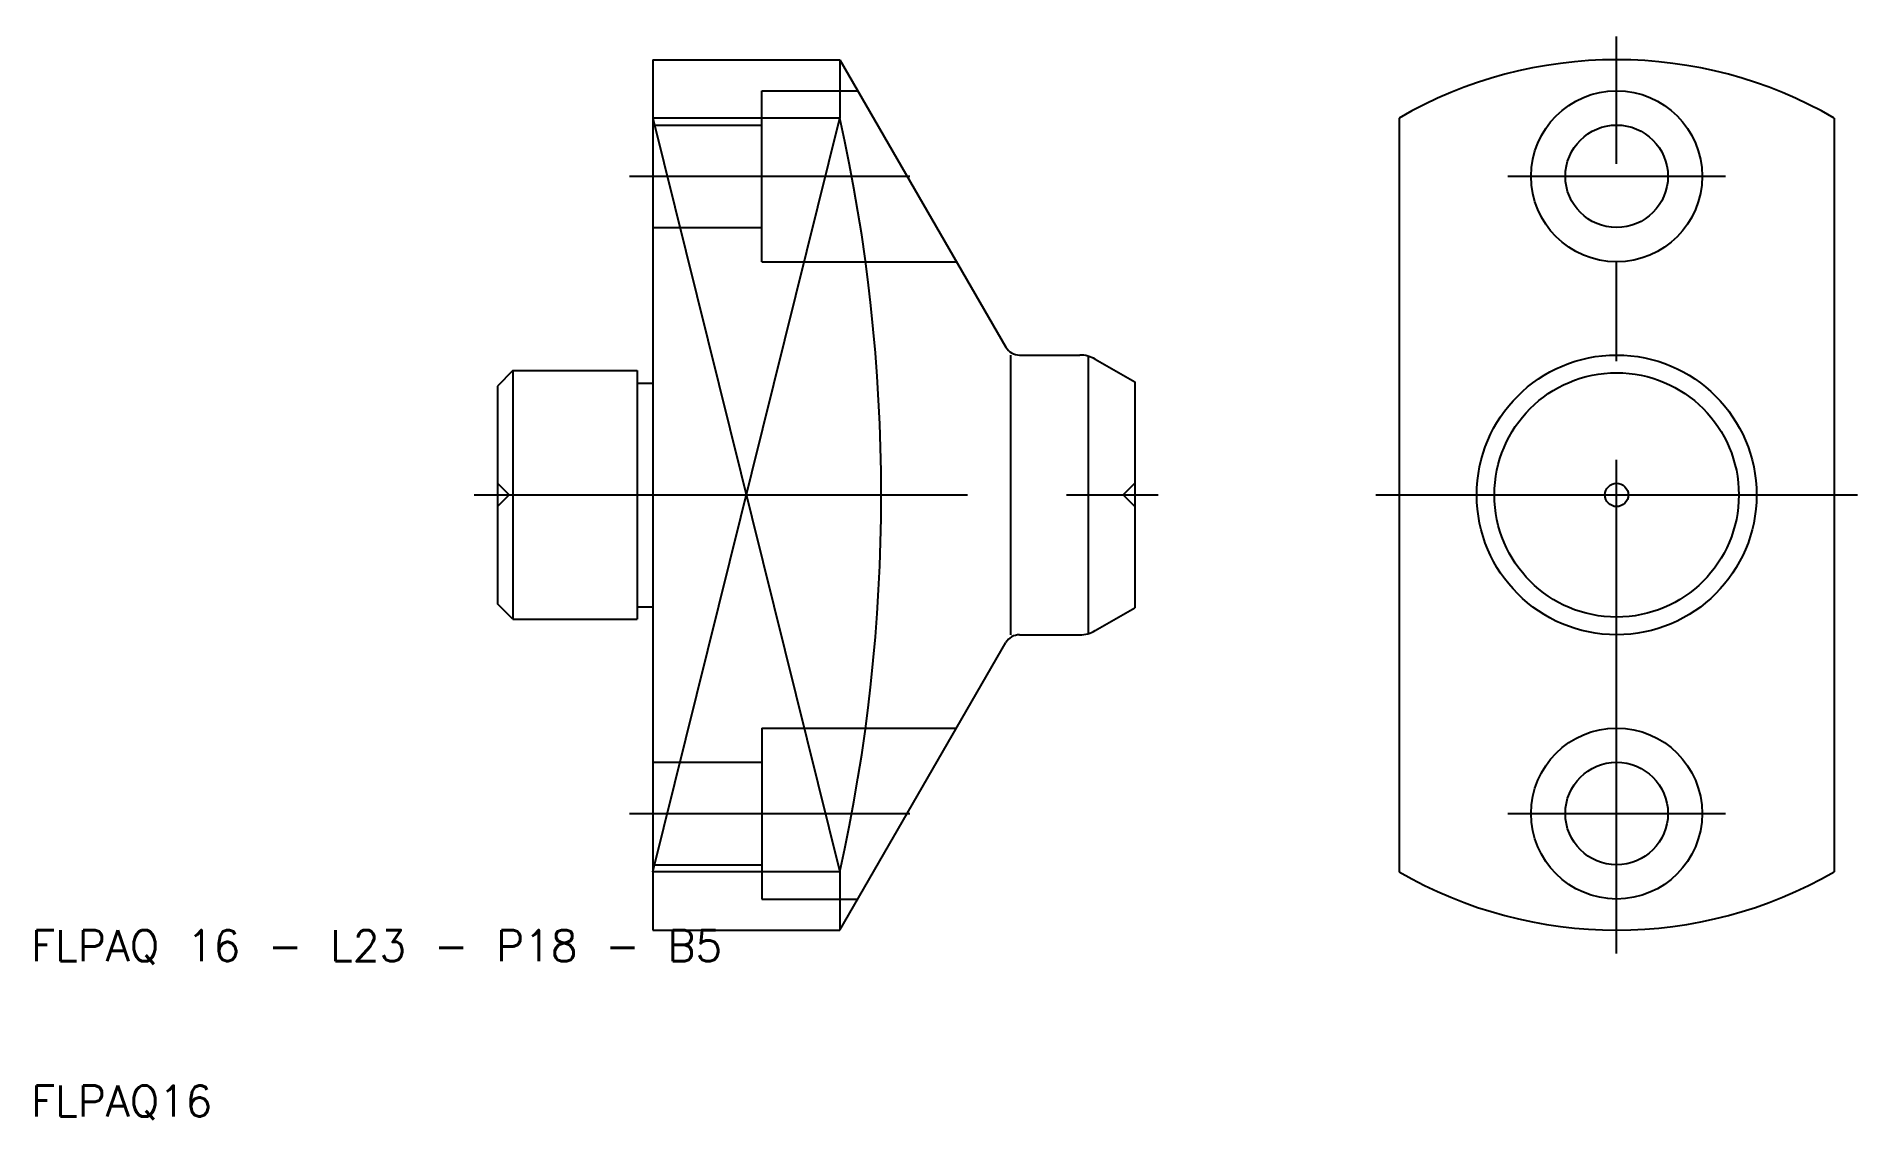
# Model space of a CAD drawing. Extents: x 10 to 127, y 10 to 80.
import ezdxf

# ---------------------------------------------------------------- set-up
doc = ezdxf.new("R2010")
doc.units = 0
doc.linetypes.add('CENTER', pattern=[50.8, 31.75, -6.35, 6.35, -6.35])
doc.linetypes.add('DASHED', pattern=[19.05, 12.7, -6.35])
doc.layers.get('0').update_dxf_attribs({"linetype": 'CONTINUOUS'})
doc.layers.add('5', color=7, linetype='CONTINUOUS')
doc.layers.add('CENTER', color=1, linetype='CENTER')
doc.styles.get("Standard").update_dxf_attribs({"font": 'txt.shx'})

msp = doc.modelspace()

# ---------------------------------------------------------------- linework, layer by layer
for p, q in [((50, 78), (62.03, 78)), ((50, 78), (50, 57.2)), ((62.03, 78), (62.03, 74.25)), ((62.03, 78), (72.71, 59.5)), ((98, 74.25), (98, 25.75)), ((126, 74.25), (126, 25.75)), ((73, 59), (73, 41)), ((73.58, 59), (77.46, 59)), ((78, 58.93), (78, 41.07)), ((78.46, 58.73), (81, 57.27)), ((41, 58), (40, 57)), ((41, 58), (41, 42)), ((41, 58), (49, 58)), ((49, 58), (49, 57.2)), ((40, 57), (40, 43)), ((49, 57.2), (49, 42.8)), ((49, 57.2), (50, 57.2)), ((50, 57.2), (50, 42.8)), ((81, 57.27), (81, 42.73)), ((41, 42), (40, 43)), ((49, 42.8), (49, 42)), ((49, 42.8), (50, 42.8)), ((50, 42.8), (50, 22)), ((78.46, 41.27), (81, 42.73)), ((41, 42), (49, 42)), ((62.03, 22), (72.71, 40.5)), ((73.58, 41), (77.46, 41)), ((62.03, 25.75), (62.03, 22)), ((50, 22), (62.03, 22))]:
    msp.add_line(p, q)
at = {"color": 3, "linetype": 'DASHED'}
for p, q in [((57, 76), (63.19, 76)), ((57, 65), (57, 76)), ((50, 73.8), (57, 73.8)), ((50, 67.2), (57, 67.2)), ((57, 65), (69.54, 65)), ((40, 50.75), (40.75, 50)), ((81, 50.75), (80.25, 50)), ((40.75, 50), (40, 49.25)), ((80.25, 50), (81, 49.25)), ((57, 35), (69.54, 35)), ((57, 35), (57, 24)), ((50, 32.8), (57, 32.8)), ((50, 26.2), (57, 26.2)), ((57, 24), (63.19, 24))]:
    msp.add_line(p, q, dxfattribs=at)
at = {"color": 3}
for p, q in [((50, 25.75), (62.03, 74.25)), ((50, 74.25), (62.03, 25.75))]:
    msp.add_line(p, q, dxfattribs=at)
for centre, radius in [((112, 70.5), 5.5), ((112, 70.5), 3.3), ((112, 50), 9), ((112, 50), 7.86), ((112, 50), 0.75), ((112, 29.5), 5.5), ((112, 29.5), 3.3)]:
    msp.add_circle(centre, radius)
for centre, radius, start, end in [((112, 50), 28, 60, 120), ((73.58, 60), 1, 210, 270), ((77.46, 57), 2, 60, 90), ((77.46, 43), 2, 270, 300), ((73.58, 40), 1, 90, 150), ((112, 50), 28, 240, 300)]:
    msp.add_arc(centre, radius, start, end)
at = {"layer": '5'}
for p, q in [((62.03, 74.25), (50, 74.25)), ((62.03, 25.75), (50, 25.75))]:
    msp.add_line(p, q, dxfattribs=at)
msp.add_arc((-47.31, 50), 112, 347.4961, 12.5039, dxfattribs=at)
at = {"layer": 'CENTER'}
for p, q in [((112, 20.5), (112, 79.5)), ((48.5, 70.5), (66.53, 70.5)), ((105, 70.5), (119, 70.5)), ((38.5, 50), (82.5, 50)), ((96.5, 50), (127.5, 50)), ((48.5, 29.5), (66.53, 29.5)), ((105, 29.5), (119, 29.5))]:
    msp.add_line(p, q, dxfattribs=at)

# ---------------------------------------------------------------- texts
for s, p in [('FLPAQ 16 - L23 - P18 - B5', (10, 20)), ('FLPAQ16', (10, 10))]:
    msp.add_text(s, height=2).set_placement(p)

doc.saveas('drawing.dxf')
